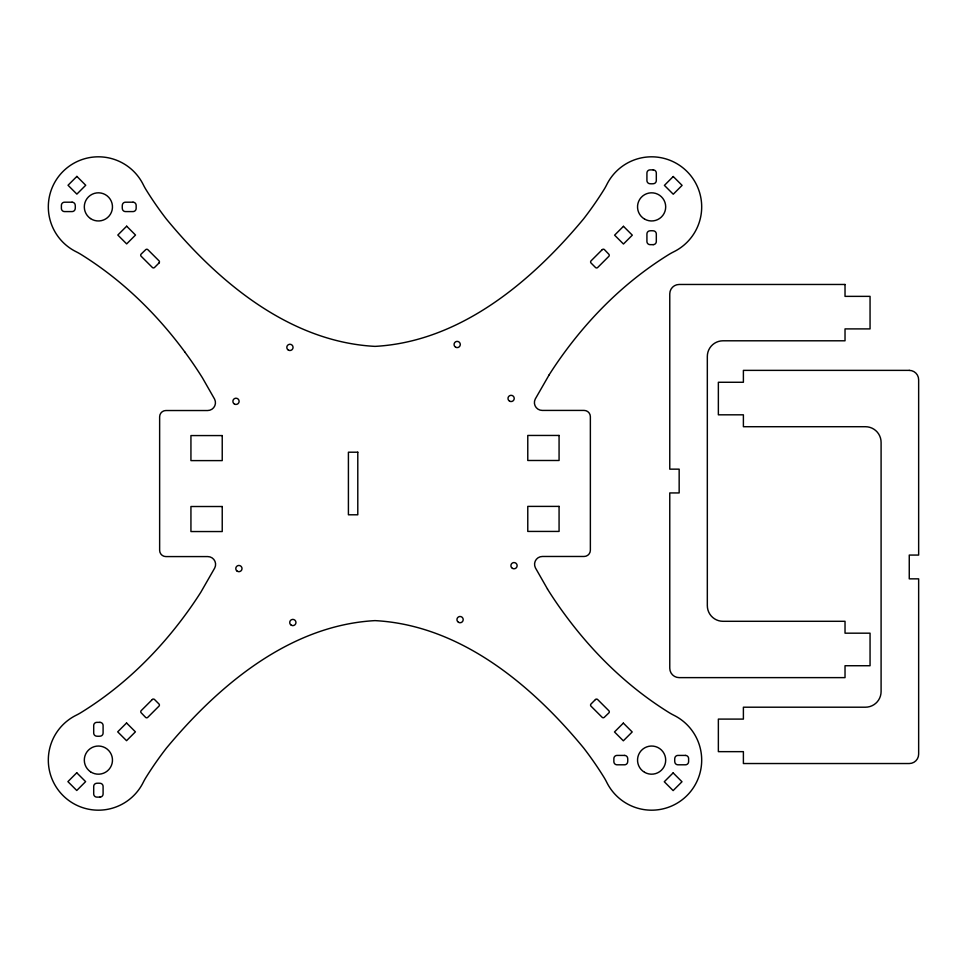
<?xml version="1.0" encoding="UTF-8"?>
<svg xmlns="http://www.w3.org/2000/svg" width="967" height="967" viewBox="0 0 967 967"><rect width="100%" height="100%" fill="white"/><g stroke="black" fill="none" stroke-linecap="round" stroke-linejoin="round"><path stroke-width="1.45" d="M549.159 374.833L535.271 399.008A7.821 7.821 0 0 0 542.221 410.419L584.104 410.419A6.261 6.261 0 0 1 590.366 416.668L590.366 550.211A6.261 6.261 0 0 1 584.104 556.472L542.378 556.472A7.821 7.821 0 0 0 535.44 567.895L547.503 589.048M184.866 352.024C163.592 323.183 138.728 296.893 110.383 274.906A348.894 348.894 0 0 0 81.397 254.684A62.589 62.589 0 0 0 76.103 251.722A50.066 50.066 0 0 1 63.024 171.449A50.066 50.066 0 0 1 143.273 184.685A62.589 62.589 0 0 0 146.162 189.895A347.516 347.516 0 0 0 166.312 218.965C218.349 282.134 289.858 341.883 375.003 346.379C460.111 341.738 531.33 281.76 583.597 218.88A348.894 348.894 0 0 0 603.819 189.883A62.589 62.589 0 0 0 606.78 184.6A50.066 50.066 0 0 1 687.053 171.522A50.066 50.066 0 0 1 673.83 251.771A62.589 62.589 0 0 0 668.608 254.659A347.516 347.516 0 0 0 639.538 274.809C611.12 296.712 586.183 322.966 564.921 351.831A394.5 394.5 0 0 0 549.147 374.833M547.479 589.06A395.866 395.866 0 0 0 565.163 614.964C586.389 643.829 611.289 670.095 639.622 692.094A348.894 348.894 0 0 0 668.62 712.316A62.589 62.589 0 0 0 673.902 715.278A50.066 50.066 0 0 1 686.993 795.551A50.066 50.066 0 0 1 606.744 782.315A62.589 62.589 0 0 0 603.843 777.105A347.516 347.516 0 0 0 583.693 748.035C531.657 684.866 460.147 625.117 375.003 620.621C289.907 625.262 218.675 685.24 166.409 748.12A348.894 348.894 0 0 0 146.186 777.117A62.589 62.589 0 0 0 143.225 782.4A50.066 50.066 0 0 1 62.952 795.478A50.066 50.066 0 0 1 76.188 715.229A62.589 62.589 0 0 0 81.397 712.341A347.516 347.516 0 0 0 110.468 692.191C138.885 670.288 163.822 644.034 185.084 615.169A394.5 394.5 0 0 0 200.87 592.167L214.734 567.992A7.821 7.821 0 0 0 207.784 556.581L165.901 556.581A6.261 6.261 0 0 1 159.64 550.332L159.64 416.789A6.261 6.261 0 0 1 165.901 410.528L207.627 410.528A7.821 7.821 0 0 0 214.577 399.105L202.502 377.952A395.866 395.866 0 0 0 184.854 352.036M76.877 176.405L68.028 185.253L76.877 194.113L85.725 185.253L76.877 176.405M126.665 226.193L117.817 235.041L126.665 243.902L135.513 235.041L126.665 226.193M158.987 263.024L154.563 267.448A1.559 1.559 0 0 1 152.351 267.448L141.158 256.267A1.559 1.559 0 0 1 141.182 254.031L145.703 249.691A1.559 1.559 0 0 1 147.891 249.716L158.987 260.8A1.559 1.559 0 0 1 158.987 263.024M76.756 772.778L67.908 781.626L76.756 790.486L85.616 781.626L76.756 772.778M126.556 722.99L117.696 731.838L126.556 740.686L135.404 731.838L126.556 722.99M623.461 226.314L614.601 235.162L623.461 244.01L632.309 235.162L623.461 226.314M673.25 176.514L664.402 185.374L673.25 194.222L682.098 185.374L673.25 176.514M152.315 699.516L141.218 710.612A1.559 1.559 0 0 0 141.194 712.8L145.534 717.321A1.559 1.559 0 0 0 147.77 717.345L158.951 706.164A1.559 1.559 0 0 0 158.951 703.952L154.527 699.516A1.559 1.559 0 0 0 152.315 699.516M602.248 249.655L591.067 260.836A1.559 1.559 0 0 0 591.067 263.048L595.491 267.484A1.559 1.559 0 0 0 597.703 267.484L608.787 256.388A1.559 1.559 0 0 0 608.811 254.2L604.484 249.679A1.559 1.559 0 0 0 602.248 249.655M595.454 699.552L591.03 703.976A1.559 1.559 0 0 0 591.03 706.2L602.115 717.284A1.559 1.559 0 0 0 604.302 717.309L608.823 712.969A1.559 1.559 0 0 0 608.847 710.733L597.666 699.552A1.559 1.559 0 0 0 595.454 699.552M623.34 723.098L614.492 731.959L623.34 740.807L632.2 731.959L623.34 723.098M673.129 772.887L664.281 781.747L673.129 790.595L681.989 781.747L673.129 772.887M653.184 169.89L650.054 169.89A3.131 3.131 0 0 0 646.923 173.02L646.923 180.587A3.131 3.131 0 0 0 649.739 183.706A18.772 18.772 0 0 0 653.499 183.706A3.131 3.131 0 0 0 656.315 180.587L656.315 173.02A3.131 3.131 0 0 0 653.184 169.89M72.09 202.2L64.523 202.2A3.131 3.131 0 0 0 61.392 205.33L61.392 208.449A3.131 3.131 0 0 0 64.523 211.58L72.09 211.58A3.131 3.131 0 0 0 75.208 208.763A18.772 18.772 0 0 0 75.208 205.016A3.131 3.131 0 0 0 72.09 202.2M133.023 202.2L125.456 202.2A3.131 3.131 0 0 0 122.338 205.016A18.772 18.772 0 0 0 122.338 208.763A3.131 3.131 0 0 0 125.456 211.58L133.023 211.58A3.131 3.131 0 0 0 136.154 208.449L136.154 205.33A3.131 3.131 0 0 0 133.023 202.2M653.184 244.651L650.054 244.651A3.131 3.131 0 0 1 646.923 241.52L646.923 233.954A3.131 3.131 0 0 1 649.739 230.835A18.772 18.772 0 0 1 653.499 230.835A3.131 3.131 0 0 1 656.315 233.954L656.315 241.52A3.131 3.131 0 0 1 653.184 244.651M845.025 284.467L679.16 284.467A9.392 9.392 0 0 0 669.768 293.847L669.768 469.152L679.16 469.152L679.16 492.94L669.768 492.94L669.768 668.233A9.392 9.392 0 0 0 679.16 677.625L845.025 677.625L845.025 665.731L870.058 665.731L870.058 633.18L845.025 633.18L845.025 621.298L722.965 621.298A15.653 15.653 0 0 1 707.324 605.644L707.324 356.448A15.653 15.653 0 0 1 722.965 340.795L845.025 340.795L845.025 328.901L870.058 328.901L870.058 296.361L845.025 296.361L845.025 284.467M909.258 370.373L743.393 370.373L743.393 382.267L718.36 382.267L718.36 414.819L743.393 414.819L743.393 426.713L865.453 426.713A15.653 15.653 0 0 1 881.094 442.354L881.094 691.562A15.653 15.653 0 0 1 865.453 707.203L743.393 707.203L743.393 719.097L718.36 719.097L718.36 751.649L743.393 751.649L743.393 763.531L909.258 763.531A9.392 9.392 0 0 0 918.65 754.151L918.65 578.846L909.258 578.846L909.258 555.07L918.65 555.07L918.65 379.765A9.392 9.392 0 0 0 909.258 370.373M222.229 435.573L190.934 435.573L190.934 460.606L222.229 460.606L222.229 435.573M559.071 435.452L527.777 435.452L527.777 460.485L559.071 460.485L559.071 435.452M357.79 452.205L348.41 452.205L348.41 514.795L357.79 514.795L357.79 452.205M222.229 506.515L190.934 506.515L190.934 531.548L222.229 531.548L222.229 506.515M559.071 506.394L527.777 506.394L527.777 531.427L559.071 531.427L559.071 506.394M99.964 722.349L96.833 722.349A3.131 3.131 0 0 0 93.702 725.48L93.702 733.046A3.131 3.131 0 0 0 96.519 736.165A18.772 18.772 0 0 0 100.266 736.165A3.131 3.131 0 0 0 103.094 733.046L103.094 725.48A3.131 3.131 0 0 0 99.964 722.349M624.561 755.42L616.982 755.42A3.131 3.131 0 0 0 613.864 758.551L613.864 761.67A3.131 3.131 0 0 0 616.982 764.8L624.561 764.8A3.131 3.131 0 0 0 627.668 761.984A18.772 18.772 0 0 0 627.668 758.237A3.131 3.131 0 0 0 624.561 755.42M685.482 755.42L677.915 755.42A3.131 3.131 0 0 0 674.797 758.237A18.772 18.772 0 0 0 674.797 761.984A3.131 3.131 0 0 0 677.915 764.8L685.482 764.8A3.131 3.131 0 0 0 688.613 761.67L688.613 758.551A3.131 3.131 0 0 0 685.482 755.42M99.964 797.11L96.833 797.11A3.131 3.131 0 0 1 93.702 793.98L93.702 786.413A3.131 3.131 0 0 1 96.519 783.294A18.772 18.772 0 0 1 100.266 783.294A3.131 3.131 0 0 1 103.094 786.413L103.094 793.98A3.131 3.131 0 0 1 99.964 797.11M90.499 771.775A14.082 14.082 0 0 0 112.438 761.114A14.082 14.082 0 0 0 92.24 747.443A14.082 14.082 0 0 0 90.499 771.775M644.578 772.307A14.082 14.082 0 0 0 665.695 760.11A14.082 14.082 0 0 0 644.578 747.914A14.082 14.082 0 0 0 644.578 772.307M644.578 219.086A14.082 14.082 0 0 0 665.695 206.89A14.082 14.082 0 0 0 644.578 194.693A14.082 14.082 0 0 0 644.578 219.086M90.499 218.554A14.082 14.082 0 0 0 112.438 207.893A14.082 14.082 0 0 0 92.24 194.222A14.082 14.082 0 0 0 90.499 218.554M288.371 350.102A3.131 3.131 0 0 0 293.061 347.395A3.131 3.131 0 0 0 288.371 344.675A3.131 3.131 0 0 0 288.371 350.102M234.437 404.037A3.131 3.131 0 0 0 239.127 401.329A3.131 3.131 0 0 0 234.437 398.622A3.131 3.131 0 0 0 234.437 404.037M455.614 347.201A3.131 3.131 0 0 0 460.304 344.494A3.131 3.131 0 0 0 455.614 341.786A3.131 3.131 0 0 0 455.614 347.201M509.549 401.148A3.131 3.131 0 0 0 514.239 398.428A3.131 3.131 0 0 0 509.549 395.721A3.131 3.131 0 0 0 509.549 401.148M458.503 622.325A3.131 3.131 0 0 0 463.205 619.605A3.131 3.131 0 0 0 458.503 616.898A3.131 3.131 0 0 0 458.503 622.325M512.45 568.378A3.131 3.131 0 0 0 517.14 565.671A3.131 3.131 0 0 0 512.45 562.963A3.131 3.131 0 0 0 512.45 568.378M237.145 571.159A3.131 3.131 0 0 0 242.016 568.789A3.131 3.131 0 0 0 237.531 565.755A3.131 3.131 0 0 0 237.145 571.159M291.272 625.214A3.131 3.131 0 0 0 295.962 622.506A3.131 3.131 0 0 0 291.272 619.799A3.131 3.131 0 0 0 291.272 625.214"/></g></svg>
